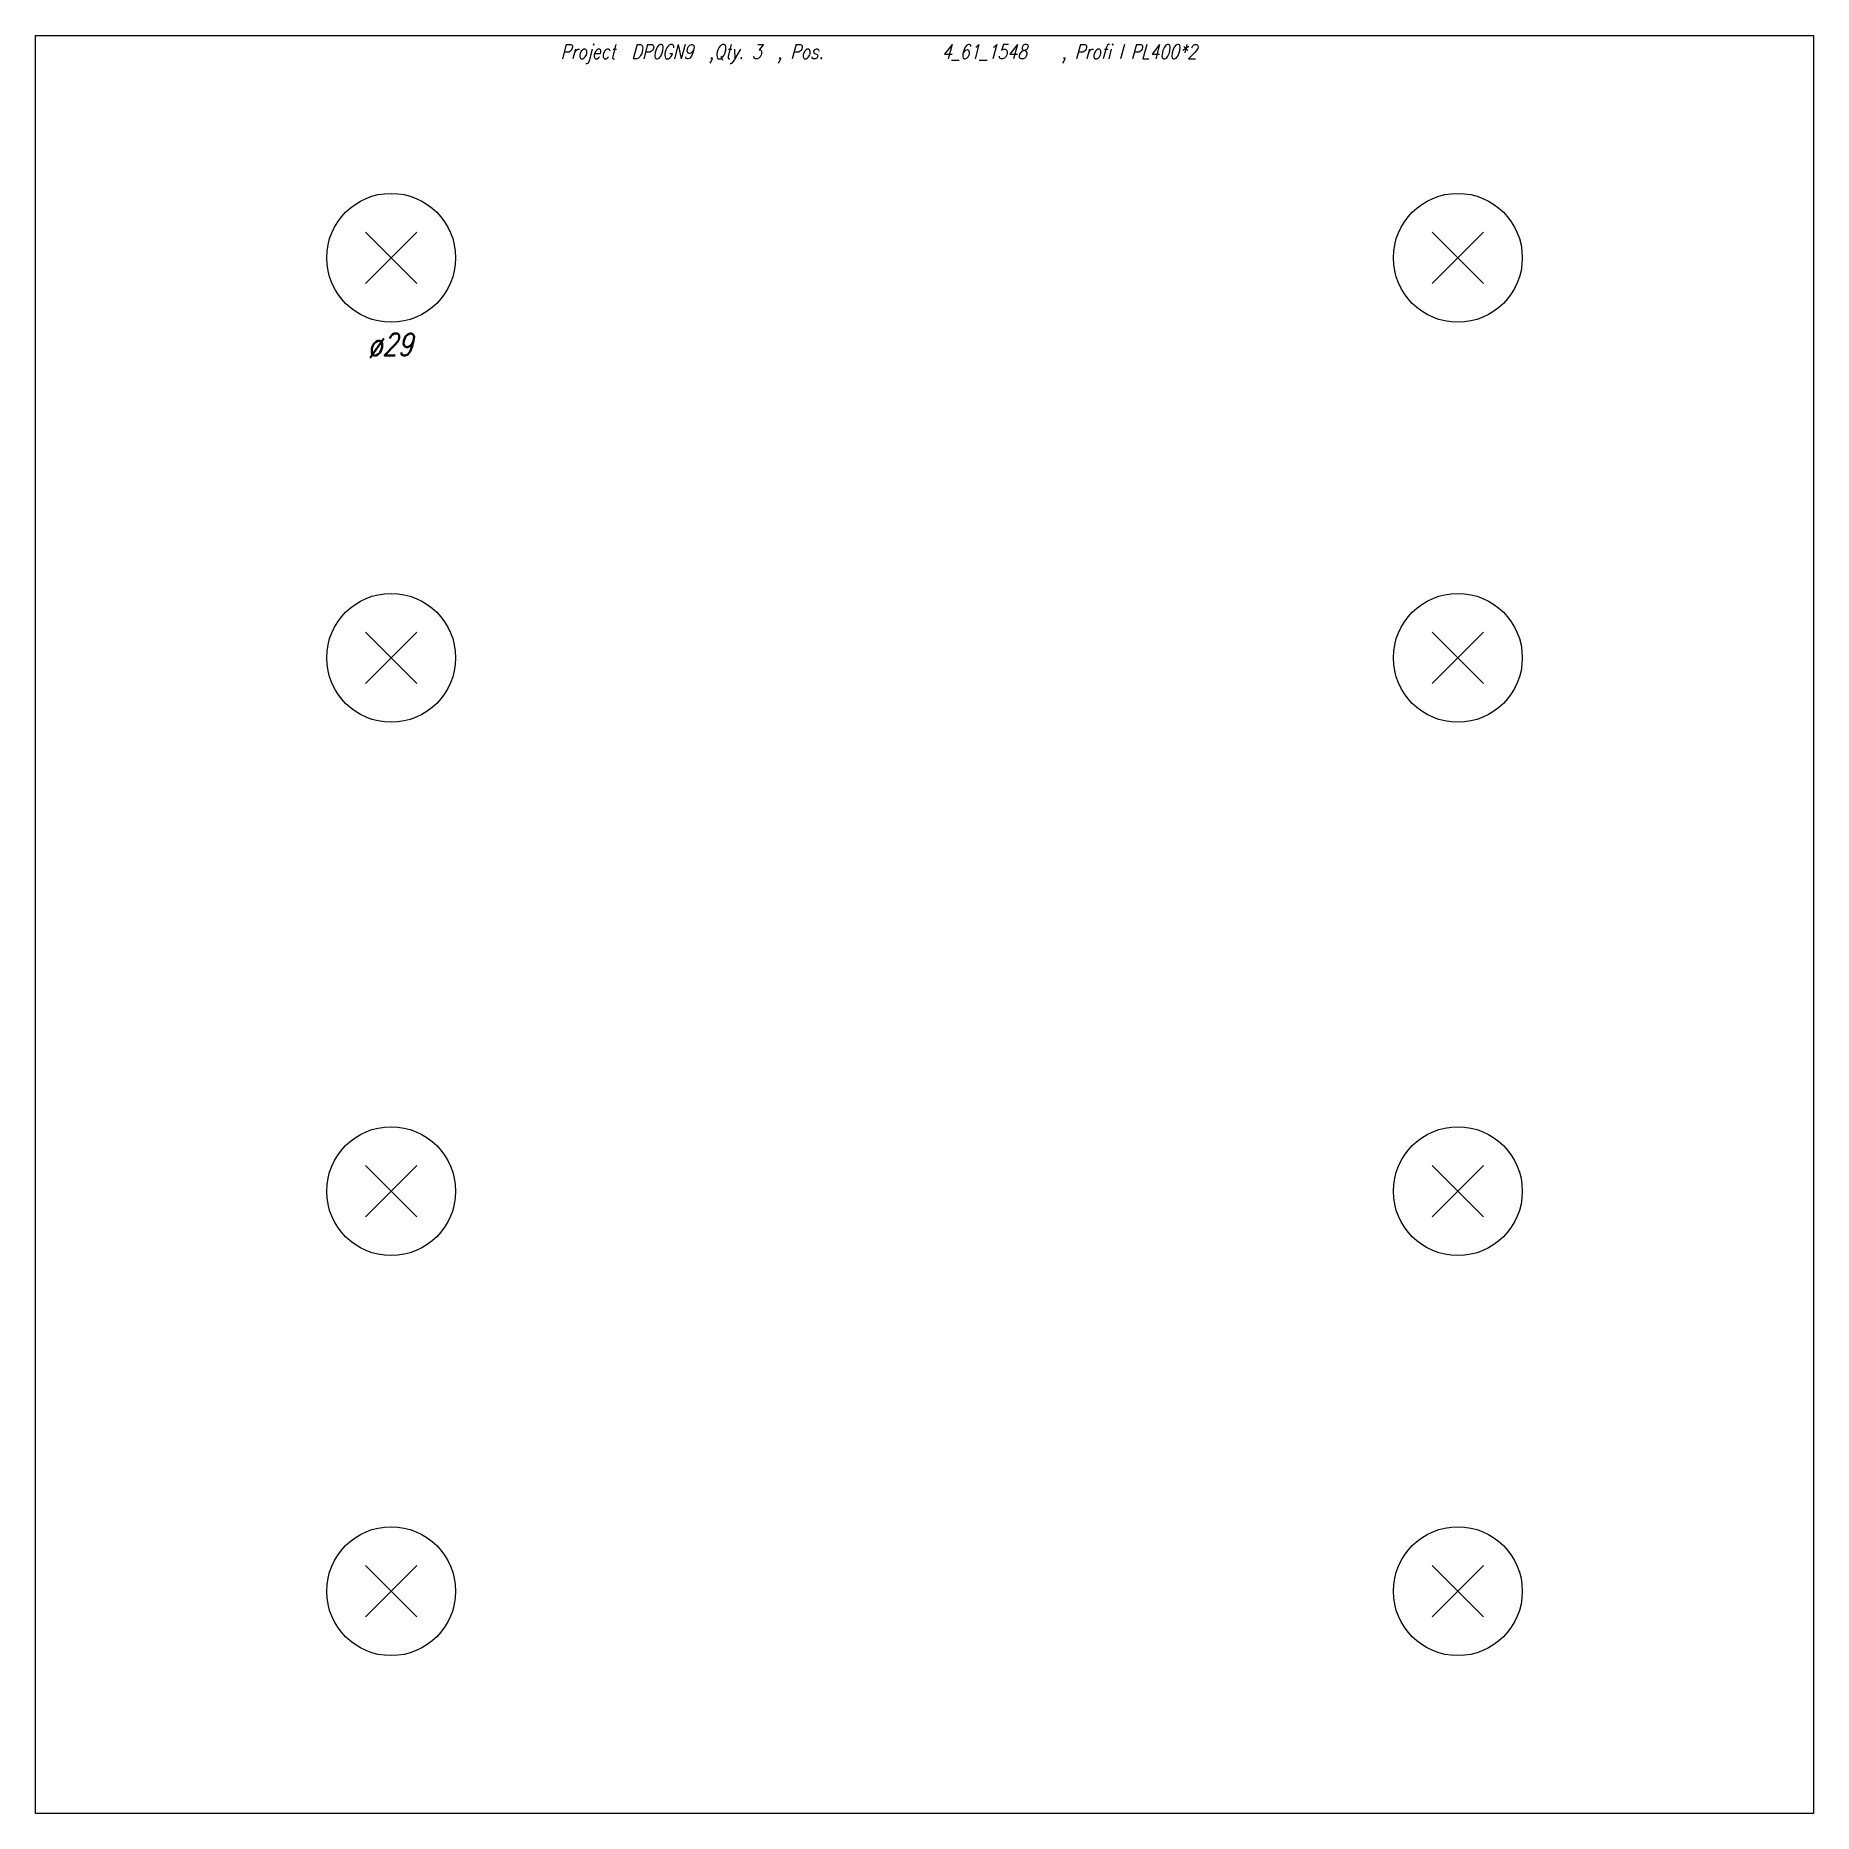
# Model space of a CAD drawing. Extents: x 0 to 400, y -200 to 200.
import ezdxf

# ---------------------------------------------------------------- set-up
doc = ezdxf.new("R2010")
doc.units = 0
doc.header["$LTSCALE"] = 10
for name, color, linetype in [('BEZ_SCHRAUBEN', 7, 'CONTINUOUS'), ('SCHRAUBEN', 7, 'CONTINUOUS'), ('TEILE', 7, 'CONTINUOUS'), ('UNTERSCHRIFT', 7, 'CONTINUOUS')]:
    doc.layers.add(name, color=color, linetype=linetype)
doc.styles.get("Standard").update_dxf_attribs({"font": 'ROMANS'})

msp = doc.modelspace()

# ---------------------------------------------------------------- linework, layer by layer
at = {"layer": 'SCHRAUBEN', "color": 6}
for p, q in [((85.801025, 155.802185), (74.201035, 144.202179)), ((74.201035, 155.802185), (85.801025, 144.202179)), ((325.799713, 155.802185), (314.199707, 144.202179)), ((314.199707, 155.802185), (325.799713, 144.202179)), ((85.801025, 65.802216), (74.201035, 54.202217)), ((74.201035, 65.802216), (85.801025, 54.202217)), ((325.799713, 65.802216), (314.199707, 54.202217)), ((314.199707, 65.802216), (325.799713, 54.202217)), ((85.801025, -54.197788), (74.201035, -65.797791)), ((74.201035, -54.197788), (85.801025, -65.797791)), ((325.799713, -54.197788), (314.199707, -65.797791)), ((314.199707, -54.197788), (325.799713, -65.797791)), ((85.801025, -144.197815), (74.201035, -155.797821)), ((74.201035, -144.197815), (85.801025, -155.797821)), ((325.799713, -144.197815), (314.199707, -155.797821)), ((314.199707, -144.197815), (325.799713, -155.797821))]:
    msp.add_line(p, q, dxfattribs=at)
at = {"layer": 'SCHRAUBEN', "color": 4}
for centre, radius in [((80.00103, 150.002182), 14.5), ((319.999725, 150.002182), 14.499969), ((80.00103, 60.002216), 14.5), ((319.999725, 60.002216), 14.499969), ((80.00103, -59.997787), 14.5), ((319.999725, -59.997787), 14.499969), ((80.00103, -149.997818), 14.5), ((319.999725, -149.997818), 14.499969)]:
    msp.add_circle(centre, radius, dxfattribs=at)
at = {"layer": 'TEILE', "color": 2}
for p, q in [((0, -200), (0, 200)), ((0, 200), (400, 200)), ((400, 200), (400, -200)), ((400, -200), (0, -200))]:
    msp.add_line(p, q, dxfattribs=at)

# ---------------------------------------------------------------- texts
at = {"layer": 'BEZ_SCHRAUBEN', "color": 2, "oblique": 15, "width": 0.8}
msp.add_text(' ø29', height=5, dxfattribs=at).set_placement((72.00103, 128.002182))
at = {"layer": 'UNTERSCHRIFT', "color": 2, "oblique": 15, "width": 0.8}
for s, p in [('Project  DP0GN9  ,Qty. 3  , Pos. ', (118.100021, 194.749985)), ('4_61_1548', (203.900009, 194.749985)), ('  , Profi l PL400*2', (227.300018, 194.749985))]:
    msp.add_text(s, height=3.25, dxfattribs=at).set_placement(p)

doc.saveas('drawing.dxf')
